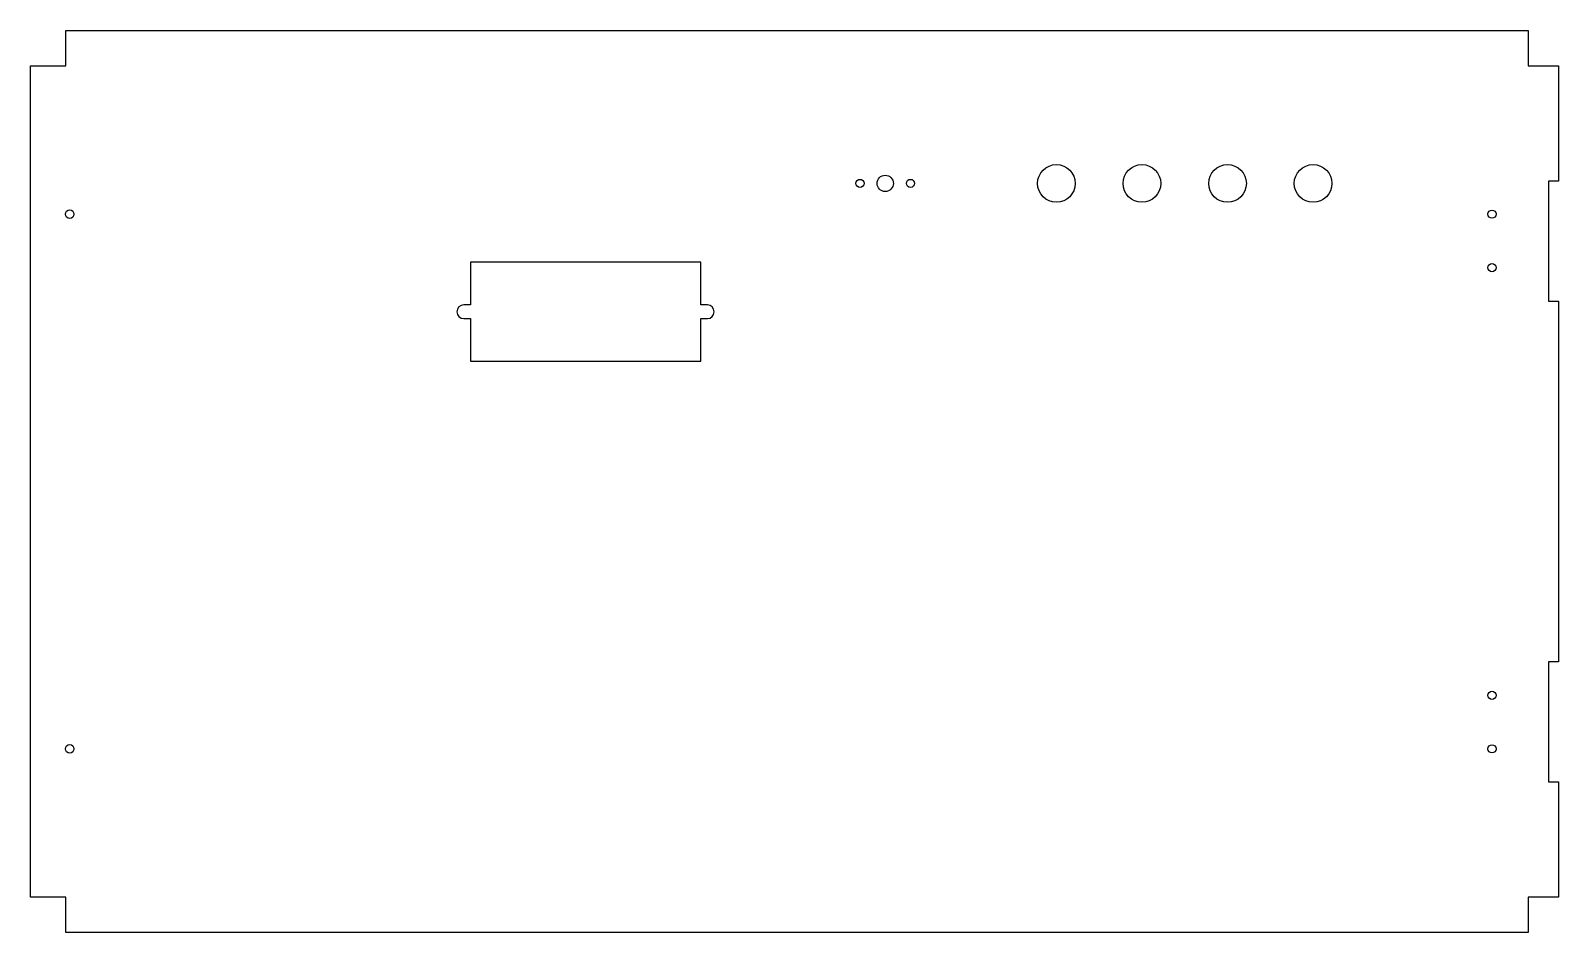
# Model space of a CAD drawing. Header units: inches. Extents: x -18 to 17.7, y -10.5 to 10.5.
import ezdxf

# ---------------------------------------------------------------- set-up
doc = ezdxf.new("R2010")
doc.units = ezdxf.units.IN
doc.header["$MEASUREMENT"] = 0

msp = doc.modelspace()

# ---------------------------------------------------------------- linework, layer by layer
at = {"color": 7, "linetype": 'Continuous', "lineweight": 25}
for p, q in [((-17.155, 10.544), (17.025, 10.544)), ((-17.155, 9.72), (-17.155, 10.544)), ((17.025, 10.544), (17.025, 9.72)), ((-17.979, -9.72), (-17.979, 9.72)), ((-17.979, 9.72), (-17.155, 9.72)), ((17.025, 9.72), (17.729, 9.72)), ((17.729, 9.72), (17.729, 7.02)), ((17.729, 7.02), (17.499, 7.02)), ((17.499, 7.02), (17.499, 4.22)), ((-2.315, 5.13), (-7.695, 5.13)), ((-7.695, 5.13), (-7.695, 4.13)), ((-2.315, 4.13), (-2.315, 5.13)), ((-7.695, 4.13), (-7.855, 4.13)), ((-2.162, 4.13), (-2.315, 4.13)), ((17.499, 4.22), (17.729, 4.22)), ((17.729, 4.22), (17.729, -4.22)), ((-7.855, 3.81), (-7.695, 3.81)), ((-7.695, 3.81), (-7.695, 2.81)), ((-2.315, 3.81), (-2.162, 3.81)), ((-2.315, 2.81), (-2.315, 3.81)), ((-7.695, 2.81), (-2.315, 2.81)), ((17.729, -4.22), (17.499, -4.22)), ((17.499, -4.22), (17.499, -7.02)), ((17.499, -7.02), (17.729, -7.02)), ((17.729, -7.02), (17.729, -9.72)), ((-17.155, -9.72), (-17.979, -9.72)), ((-17.155, -10.544), (-17.155, -9.72)), ((17.025, -9.72), (17.025, -10.544)), ((17.729, -9.72), (17.025, -9.72)), ((17.025, -10.544), (-17.155, -10.544))]:
    msp.add_line(p, q, dxfattribs=at)
for centre, radius in [((1.995, 6.97), 0.19), ((5.995, 6.97), 0.44), ((7.995, 6.97), 0.44), ((9.995, 6.97), 0.44), ((11.995, 6.97), 0.44), ((1.405, 6.97), 0.095), ((2.585, 6.97), 0.095), ((-17.065, 6.25), 0.1), ((16.175, 6.25), 0.095), ((16.175, 5), 0.095), ((16.175, -5), 0.095), ((-17.065, -6.25), 0.1), ((16.175, -6.25), 0.095)]:
    msp.add_circle(centre, radius, dxfattribs=at)
for centre, start, end in [((-7.855, 3.97), 90, 270), ((-2.162, 3.97), 270, 90)]:
    msp.add_arc(centre, 0.16, start, end, dxfattribs=at)

doc.saveas('drawing.dxf')
